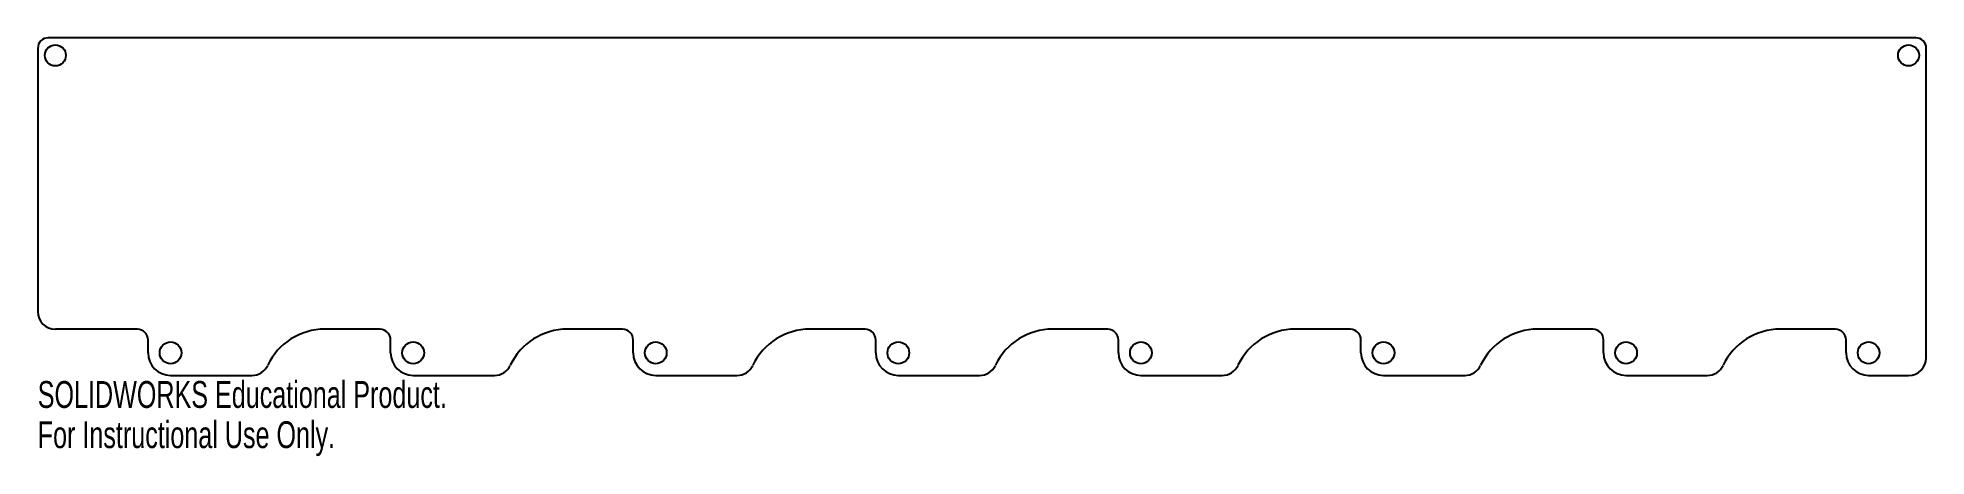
# Model space of a CAD drawing. Header units: inches. Extents: x -14.9 to -1.5, y 9.1 to 12.1.
import ezdxf

# ---------------------------------------------------------------- set-up
doc = ezdxf.new("R2010")
doc.units = ezdxf.units.IN
doc.header["$MEASUREMENT"] = 0
doc.styles.add('SLDTEXTSTYLE0', font='TXT', dxfattribs={"width": 0.7})

msp = doc.modelspace()

# ---------------------------------------------------------------- linework, layer by layer
at = {"color": 7, "linetype": 'Continuous', "lineweight": 25}
for p, q in [((-1.553, 12.112), (-14.794, 12.112)), ((-14.869, 12.037), (-14.869, 10.17)), ((-1.479, 9.843), (-1.479, 12.037)), ((-14.162, 10.045), (-14.744, 10.045)), ((-12.442, 10.045), (-12.834, 10.045)), ((-10.722, 10.045), (-11.114, 10.045)), ((-9.002, 10.045), (-9.394, 10.045)), ((-7.282, 10.045), (-7.674, 10.045)), ((-5.562, 10.045), (-5.954, 10.045)), ((-3.842, 10.045), (-4.234, 10.045)), ((-2.122, 10.045), (-2.514, 10.045)), ((-14.087, 9.878), (-14.087, 9.97)), ((-12.367, 9.878), (-12.367, 9.97)), ((-10.647, 9.878), (-10.647, 9.97)), ((-8.927, 9.878), (-8.927, 9.97)), ((-7.207, 9.878), (-7.207, 9.97)), ((-5.487, 9.878), (-5.487, 9.97)), ((-3.767, 9.878), (-3.767, 9.97)), ((-2.047, 9.878), (-2.047, 9.97)), ((-13.927, 9.718), (-13.351, 9.718)), ((-12.207, 9.718), (-11.631, 9.718)), ((-10.487, 9.718), (-9.911, 9.718)), ((-8.767, 9.718), (-8.191, 9.718)), ((-7.047, 9.718), (-6.471, 9.718)), ((-5.327, 9.718), (-4.751, 9.718)), ((-3.607, 9.718), (-3.031, 9.718)), ((-1.887, 9.718), (-1.604, 9.718))]:
    msp.add_line(p, q, dxfattribs=at)
for centre, radius in [((-14.744, 11.987), 0.0745), ((-1.604, 11.987), 0.0745), ((-13.927, 9.878), 0.077), ((-12.207, 9.878), 0.077), ((-10.487, 9.878), 0.077), ((-8.767, 9.878), 0.077), ((-7.047, 9.878), 0.077), ((-5.327, 9.878), 0.077), ((-3.607, 9.878), 0.077), ((-1.887, 9.878), 0.077)]:
    msp.add_circle(centre, radius, dxfattribs=at)
for centre, radius, start, end in [((-14.794, 12.037), 0.0745, 90, 180), ((-1.553, 12.037), 0.0745, 0, 90), ((-14.744, 10.17), 0.125, 180, 270), ((-14.162, 9.97), 0.075, 0, 90), ((-12.834, 9.598), 0.448, 90, 154.5755), ((-12.442, 9.97), 0.075, 0, 90), ((-11.114, 9.598), 0.448, 90, 154.5755), ((-10.722, 9.97), 0.075, 0, 90), ((-9.394, 9.598), 0.448, 90, 154.5755), ((-9.002, 9.97), 0.075, 0, 90), ((-7.674, 9.598), 0.448, 90, 154.5755), ((-7.282, 9.97), 0.075, 0, 90), ((-5.954, 9.598), 0.448, 90, 154.5755), ((-5.562, 9.97), 0.075, 0, 90), ((-4.234, 9.598), 0.448, 90, 154.5755), ((-3.842, 9.97), 0.075, 0, 90), ((-2.514, 9.598), 0.448, 90, 154.5755), ((-2.122, 9.97), 0.075, 0, 90), ((-13.927, 9.878), 0.16, 180, 270), ((-13.351, 9.843), 0.125, 270, 334.5755), ((-12.207, 9.878), 0.16, 180, 270), ((-11.631, 9.843), 0.125, 270, 334.5755), ((-10.487, 9.878), 0.16, 180, 270), ((-9.911, 9.843), 0.125, 270, 334.5755), ((-8.767, 9.878), 0.16, 180, 270), ((-8.191, 9.843), 0.125, 270, 334.5755), ((-7.047, 9.878), 0.16, 180, 270), ((-6.471, 9.843), 0.125, 270, 334.5755), ((-5.327, 9.878), 0.16, 180, 270), ((-4.751, 9.843), 0.125, 270, 334.5755), ((-3.607, 9.878), 0.16, 180, 270), ((-3.031, 9.843), 0.125, 270, 334.5755), ((-1.887, 9.878), 0.16, 180, 270), ((-1.604, 9.843), 0.125, 270, 0)]:
    msp.add_arc(centre, radius, start, end, dxfattribs=at)

# ---------------------------------------------------------------- texts
at = {"color": 7, "linetype": 'Continuous', "char_height": 0.1903, "attachment_point": 1, "style": 'SLDTEXTSTYLE0'}
for s, insert in [('SOLIDWORKS Educational Product.', (-14.869, 9.678)), ('For Instructional Use Only.', (-14.869, 9.393))]:
    msp.add_mtext(s, dxfattribs=dict(at, insert=insert))

doc.saveas('drawing.dxf')
